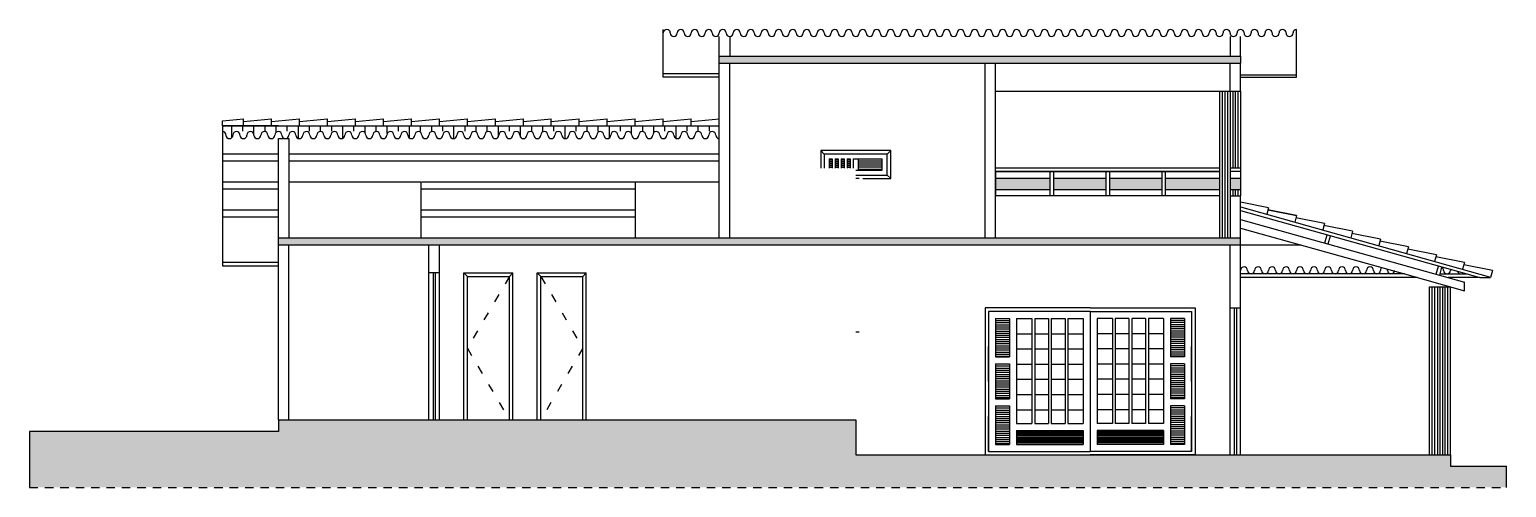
# Model space of a CAD drawing. Header units: millimetres. Extents: x -149 to 2, y 952 to 1078.
# Drawn here: x -94.81 to -73.7, y 953.12 to 959.67 of the extents above; entities that cross this region are included whole.
import ezdxf

# ---------------------------------------------------------------- set-up
doc = ezdxf.new("R2010")
doc.units = ezdxf.units.MM
doc.header["$LTSCALE"] = 0.1
doc.linetypes.add('ACAD_ISO02W100', pattern=[15, 12, -3])
doc.linetypes.add('ACAD_ISO03W100', pattern=[30, 12, -18])
doc.layers.get('0').update_dxf_attribs({"linetype": 'ACAD_ISO03W100'})
for name, color, linetype in [('elementos cortados', 6, 'Continuous'), ('grade', 8, 'Continuous'), ('pilar', 5, 'Continuous'), ('porta e janela cortada', 106, 'Continuous'), ('porta e janela vista', 3, 'Continuous'), ('projeção', 7, 'ACAD_ISO02W100')]:
    doc.layers.add(name, color=color, linetype=linetype)

msp = doc.modelspace()

# ---------------------------------------------------------------- hatches: boundary and pattern name
at = {"layer": 'elementos cortados', "ltscale": 0.1}
h = msp.add_hatch(dxfattribs=at)
h.set_pattern_fill('AR-CONC', color=256, scale=0.001, style=0)
h.set_pattern_definition([(50, (-24.46588, 29.389), (0.18218467, -0.015939086), [0.01905, -0.20955]), (355, (-24.46588, 29.389), (-0.035242826, 0.191056643), [0.01524, -0.16764]), (100.451, (-24.4507, 29.38767), (0.1469425, 0.175116688), [0.01619, -0.17809]), (46.1842, (-24.46588, 29.4398), (0.27107904, -0.04204233), [0.028575, -0.314325]), (96.6356, (-24.44329, 29.4363), (0.237404234, 0.247425556), [0.024285, -0.267135]), (351.184, (-24.46588, 29.4398), (0.23740461, 0.24742512), [0.02286, -0.25146]), (21, (-24.44048, 29.4271), (0.15161488, -0.102265519), [0.01905, -0.20955]), (326, (-24.44048, 29.4271), (0.06180203, 0.184187966), [0.01524, -0.16764]), (71.4514, (-24.42784, 29.41858), (0.21341649, 0.081922858), [0.01619, -0.17809]), (37.5, (-24.465876, 29.389), (0.0030886033, 0.084555039), [0, -0.165608, 0, -0.17018, 0, -0.168275]), (7.5, (-24.46588, 29.389), (0.0668196625, 0.100180575), [0, -0.097028, 0, -0.161798, 0, -0.064135]), (327.5, (-24.52252, 29.389), (0.135590595, -0.005728744), [0, -0.0635, 0, -0.19812, 0, -0.26289]), (317.5, (-24.54792, 29.389), (0.148129181, 0.025426491), [0, -0.08255, 0, -0.131572, 0, -0.18669])])
h.paths.add_polyline_path([(-77.502, 959.287), (-84.952, 959.287), (-84.952, 959.187), (-77.502, 959.187)])
h.paths.add_polyline_path([(-77.502, 956.687), (-91.252, 956.687), (-91.252, 956.587), (-77.502, 956.587)])
h = msp.add_hatch(dxfattribs=at)
h.set_pattern_fill('TRANS', color=256, scale=0.05, angle=90, style=0)
h.set_pattern_definition([(90, (9.68083, 6e-13), (-0.3175, 2e-17), []), (90, (9.52208, 6e-13), (-0.3175, 2e-17), [0.15875, -0.15875])])
h.paths.add_polyline_path([(-84.952, 958.291), (-92.052, 958.291), (-92.052, 958.207, -0.414214), (-92.002, 958.157, 1.000001), (-91.902, 958.157), (-91.902, 958.157, -1), (-91.802, 958.157, 1), (-91.702, 958.157, -1), (-91.602, 958.157, 1), (-91.502, 958.157, -1), (-91.402, 958.157, 1), (-91.302, 958.157, -1), (-91.202, 958.157, 1.007842), (-91.102, 958.157, -0.003905), (-91.102, 958.157, -1), (-91.002, 958.157, 1), (-90.902, 958.157, -1), (-90.802, 958.157, 1), (-90.702, 958.157, -1), (-90.602, 958.157, 1), (-90.502, 958.157, -1), (-90.402, 958.157, 1.007842), (-90.302, 958.157, -0.003905), (-90.302, 958.157, -1), (-90.202, 958.157, 1), (-90.102, 958.157, -1), (-90.002, 958.157, 1), (-89.902, 958.157, -1), (-89.802, 958.157, 1), (-89.702, 958.157, -1), (-89.602, 958.157, 1.000001), (-89.502, 958.157), (-89.502, 958.157, -1), (-89.402, 958.157, 1), (-89.302, 958.157, -1), (-89.202, 958.157, 1), (-89.102, 958.157, -1), (-89.002, 958.157, 1), (-88.902, 958.157, -1), (-88.802, 958.157, 1.007842), (-88.702, 958.157, -0.003905), (-88.702, 958.157, -1), (-88.602, 958.157, 1), (-88.502, 958.157, -1), (-88.402, 958.157, 1), (-88.302, 958.157, -1), (-88.202, 958.157, 1), (-88.102, 958.157, -1), (-88.002, 958.157, 1.007842), (-87.902, 958.157, -0.003905), (-87.902, 958.157, -1), (-87.802, 958.157, 1), (-87.702, 958.157, -1), (-87.602, 958.157, 1), (-87.502, 958.157, -1), (-87.402, 958.157, 1), (-87.302, 958.157, -1), (-87.202, 958.157, 1.007842), (-87.102, 958.157, -0.003905), (-87.102, 958.157, -1), (-87.002, 958.157, 1), (-86.902, 958.157, -1), (-86.802, 958.157, 1), (-86.702, 958.157, -1), (-86.602, 958.157, 1), (-86.502, 958.157, -1), (-86.402, 958.157, 1.007842), (-86.302, 958.157, -0.003905), (-86.302, 958.157, -1), (-86.202, 958.157, 1), (-86.102, 958.157, -1), (-86.002, 958.157, 1), (-85.902, 958.157, -1), (-85.802, 958.157, 1), (-85.702, 958.157, -1), (-85.602, 958.157, 1.007842), (-85.502, 958.157, -0.003905), (-85.502, 958.157, -1), (-85.402, 958.157, 1), (-85.302, 958.157, -1), (-85.202, 958.157, 1), (-85.102, 958.157, -1), (-85.002, 958.157, 0.414214), (-84.952, 958.107)])
at = {"layer": 'grade', "ltscale": 0.1}
h = msp.add_hatch(dxfattribs=at)
h.set_pattern_fill('CROSS', color=256, scale=0.005, style=0)
h.set_pattern_definition([(0, (-24.465876, 29.489), (0.03175, 0.03175), [0.015875, -0.047625]), (90, (-24.457938, 29.481064), (-0.03175, 0.03175), [0.015875, -0.047625])])
h.paths.add_polyline_path([(-80.227, 957.542), (-81.002, 957.542), (-81.002, 957.382), (-80.227, 957.382)])
h.paths.add_polyline_path([(-79.427, 957.542), (-80.177, 957.542), (-80.177, 957.382), (-79.427, 957.382)])
h.paths.add_polyline_path([(-78.627, 957.542), (-79.377, 957.542), (-79.377, 957.382), (-78.627, 957.382)])
h.paths.add_polyline_path([(-77.802, 957.542), (-78.577, 957.542), (-78.577, 957.382), (-77.802, 957.382)])
h.paths.add_polyline_path([(-77.502, 957.542), (-77.652, 957.542), (-77.652, 957.382), (-77.502, 957.382)])
at = {"layer": 'projeção', "ltscale": 0.1}
h = msp.add_hatch(dxfattribs=at)
h.set_pattern_fill('EARTH', color=256, scale=0.05, angle=45, style=0)
h.set_pattern_definition([(45, (-24.46588, 29.389), (3e-17, 0.44901281), [0.3175, -0.3175]), (45, (-24.55007, 29.4732), (3e-17, 0.44901281), [0.3175, -0.3175]), (45, (-24.63426, 29.55738), (3e-17, 0.44901281), [0.3175, -0.3175]), (135, (-24.63426, 29.6135), (-0.44901281, 3e-17), [0.3175, -0.3175]), (135, (-24.55007, 29.6977), (-0.44901281, 3e-17), [0.3175, -0.3175]), (135, (-24.46588, 29.7819), (-0.44901281, 3e-17), [0.3175, -0.3175])])
h.paths.add_polyline_path([(-83.002, 954.087), (-91.252, 954.087), (-91.252, 953.921), (-94.809, 953.921), (-94.809, 953.121), (-73.702, 953.121), (-73.702, 953.423), (-74.502, 953.423), (-74.502, 953.587), (-83.002, 953.587)])

# ---------------------------------------------------------------- linework, layer by layer
at = {"ltscale": 0.1}
for p, q in [((-87.952, 956.137), (-88.552, 955.112)), ((-87.502, 956.137), (-86.902, 955.112)), ((-88.552, 955.112), (-87.952, 954.087)), ((-86.902, 955.112), (-87.502, 954.087))]:
    msp.add_line(p, q, dxfattribs=at)
at = {"layer": 'elementos cortados', "ltscale": 0.1}
for p, q in [((-85.752, 959.617), (-85.752, 959.667)), ((-85.752, 959.617), (-85.752, 959.667)), ((-85.752, 958.987), (-85.752, 959.617)), ((-85.752, 959.567), (-85.752, 959.617)), ((-85.752, 959.567), (-85.752, 959.617)), ((-85.552, 959.617), (-85.552, 959.617)), ((-84.952, 959.287), (-84.952, 959.567)), ((-84.802, 959.567), (-84.802, 959.287)), ((-84.752, 959.617), (-84.752, 959.617)), ((-83.952, 959.617), (-83.952, 959.617)), ((-83.152, 959.617), (-83.152, 959.617)), ((-82.352, 959.617), (-82.352, 959.617)), ((-81.552, 959.617), (-81.552, 959.617)), ((-80.752, 959.617), (-80.752, 959.617)), ((-79.952, 959.617), (-79.952, 959.617)), ((-79.152, 959.617), (-79.152, 959.617)), ((-78.352, 959.617), (-78.352, 959.617)), ((-77.652, 959.567), (-77.652, 959.287)), ((-77.552, 959.617), (-77.552, 959.617)), ((-77.502, 959.287), (-77.502, 959.567)), ((-76.752, 959.617), (-76.752, 959.617)), ((-76.702, 958.987), (-76.702, 959.667)), ((-84.952, 959.287), (-77.502, 959.287)), ((-84.952, 959.187), (-84.952, 959.287)), ((-84.952, 956.687), (-84.952, 959.187)), ((-84.952, 959.187), (-77.502, 959.187)), ((-84.802, 956.687), (-84.802, 959.187)), ((-81.152, 956.687), (-81.152, 959.187)), ((-81.002, 956.687), (-81.002, 959.187)), ((-77.652, 958.787), (-77.652, 959.187)), ((-77.502, 959.287), (-77.502, 959.187)), ((-77.502, 958.787), (-77.502, 959.187)), ((-85.752, 958.987), (-85.752, 959.037)), ((-85.752, 959.037), (-84.952, 959.037)), ((-84.952, 958.987), (-85.752, 958.987)), ((-77.502, 959.017), (-76.702, 959.017)), ((-77.502, 958.987), (-76.702, 958.987)), ((-81.002, 958.787), (-77.502, 958.787)), ((-92.052, 958.361), (-91.752, 958.391)), ((-92.052, 958.291), (-92.052, 958.361)), ((-92.052, 958.291), (-84.952, 958.291)), ((-91.252, 958.291), (-92.052, 958.291)), ((-92.052, 958.291), (-92.052, 956.289)), ((-91.752, 958.351), (-91.352, 958.391)), ((-91.752, 958.291), (-91.752, 958.391)), ((-91.752, 958.291), (-91.752, 958.351)), ((-91.352, 958.351), (-90.952, 958.391)), ((-91.352, 958.291), (-91.352, 958.391)), ((-91.352, 958.291), (-91.352, 958.351)), ((-91.352, 958.291), (-91.352, 958.351)), ((-90.952, 958.291), (-90.952, 958.391)), ((-90.952, 958.351), (-90.552, 958.391)), ((-90.952, 958.291), (-90.952, 958.351)), ((-90.552, 958.351), (-90.152, 958.391)), ((-90.552, 958.291), (-90.552, 958.391)), ((-90.552, 958.291), (-90.552, 958.351)), ((-90.152, 958.351), (-89.752, 958.391)), ((-90.152, 958.291), (-90.152, 958.391)), ((-90.152, 958.291), (-90.152, 958.351)), ((-89.752, 958.291), (-89.752, 958.391)), ((-89.752, 958.351), (-89.352, 958.391)), ((-89.752, 958.291), (-89.752, 958.351)), ((-89.352, 958.351), (-88.952, 958.391)), ((-89.352, 958.291), (-89.352, 958.391)), ((-89.352, 958.291), (-89.352, 958.351)), ((-88.952, 958.291), (-88.952, 958.391)), ((-88.952, 958.351), (-88.552, 958.391)), ((-88.952, 958.291), (-88.952, 958.351)), ((-88.552, 958.291), (-88.552, 958.391)), ((-88.552, 958.351), (-88.152, 958.391)), ((-88.552, 958.291), (-88.552, 958.351)), ((-88.152, 958.351), (-87.752, 958.391)), ((-88.152, 958.291), (-88.152, 958.391)), ((-88.152, 958.291), (-88.152, 958.351)), ((-87.752, 958.351), (-87.352, 958.391)), ((-87.752, 958.291), (-87.752, 958.391)), ((-87.752, 958.291), (-87.752, 958.351)), ((-87.352, 958.291), (-87.352, 958.391)), ((-87.352, 958.351), (-86.952, 958.391)), ((-87.352, 958.291), (-87.352, 958.351)), ((-86.952, 958.291), (-86.952, 958.391)), ((-86.952, 958.351), (-86.552, 958.391)), ((-86.952, 958.291), (-86.952, 958.351)), ((-86.552, 958.351), (-86.152, 958.391)), ((-86.552, 958.291), (-86.552, 958.391)), ((-86.552, 958.291), (-86.552, 958.351)), ((-86.152, 958.291), (-86.152, 958.391)), ((-86.152, 958.351), (-85.752, 958.391)), ((-86.152, 958.291), (-86.152, 958.351)), ((-85.752, 958.351), (-85.352, 958.391)), ((-85.752, 958.291), (-85.752, 958.391)), ((-85.752, 958.291), (-85.752, 958.351)), ((-85.352, 958.351), (-84.952, 958.391)), ((-85.352, 958.291), (-85.352, 958.391)), ((-85.352, 958.291), (-85.352, 958.351)), ((-84.952, 958.291), (-84.952, 958.391)), ((-91.302, 958.157), (-91.302, 958.157)), ((-91.252, 956.687), (-91.252, 958.107)), ((-91.252, 958.107), (-91.102, 958.107)), ((-91.102, 958.107), (-91.102, 956.687)), ((-90.502, 958.157), (-90.502, 958.157)), ((-89.702, 958.157), (-89.702, 958.157)), ((-88.902, 958.157), (-88.902, 958.157)), ((-88.102, 958.157), (-88.102, 958.157)), ((-87.302, 958.157), (-87.302, 958.157)), ((-86.502, 958.157), (-86.502, 958.157)), ((-85.702, 958.157), (-85.702, 958.157)), ((-92.052, 957.891), (-91.252, 957.891)), ((-91.102, 957.891), (-84.952, 957.891)), ((-92.052, 957.791), (-91.252, 957.791)), ((-91.102, 957.791), (-84.952, 957.791)), ((-92.052, 957.491), (-91.252, 957.491)), ((-89.211, 957.487), (-91.102, 957.487)), ((-89.211, 956.687), (-89.211, 957.487)), ((-89.202, 957.491), (-86.152, 957.491)), ((-84.952, 957.487), (-86.152, 957.487)), ((-86.152, 957.487), (-86.152, 956.687)), ((-84.952, 956.687), (-84.952, 957.487)), ((-92.052, 957.391), (-91.252, 957.391)), ((-89.202, 957.391), (-86.152, 957.391)), ((-77.652, 957.287), (-77.652, 956.687)), ((-77.652, 957.287), (-77.502, 957.287)), ((-77.502, 953.587), (-77.502, 957.287)), ((-92.052, 957.091), (-91.252, 957.091)), ((-89.202, 957.091), (-86.152, 957.091)), ((-77.502, 957.13), (-77.502, 957.2)), ((-77.102, 957.118), (-77.502, 957.2)), ((-77.502, 957.13), (-73.928, 956.129)), ((-77.502, 957.078), (-74.269, 956.173)), ((-77.102, 957.118), (-77.128, 957.025)), ((-76.702, 957.006), (-77.11, 957.089)), ((-77.11, 957.089), (-76.702, 957.006)), ((-92.052, 956.991), (-91.252, 956.991)), ((-89.202, 956.991), (-86.152, 956.991)), ((-77.502, 956.953), (-74.302, 956.057)), ((-77.502, 956.829), (-75.159, 956.173)), ((-76.702, 957.006), (-76.728, 956.913)), ((-76.302, 956.894), (-76.71, 956.977)), ((-76.702, 957.006), (-76.702, 957.006)), ((-76.302, 956.894), (-76.328, 956.801)), ((-75.902, 956.782), (-76.31, 956.865)), ((-91.252, 956.687), (-77.502, 956.687)), ((-91.252, 956.587), (-91.252, 956.687)), ((-91.102, 956.687), (-89.202, 956.687)), ((-77.502, 956.587), (-77.502, 956.687)), ((-76.298, 956.616), (-76.266, 956.732)), ((-76.25, 956.603), (-76.217, 956.718)), ((-75.902, 956.782), (-75.928, 956.689)), ((-75.502, 956.67), (-75.91, 956.753)), ((-75.502, 956.67), (-75.528, 956.577)), ((-75.102, 956.558), (-75.51, 956.641)), ((-91.252, 954.087), (-91.252, 956.587)), ((-91.252, 956.587), (-77.502, 956.587)), ((-91.102, 954.087), (-91.102, 956.587)), ((-89.102, 954.087), (-89.102, 956.587)), ((-88.952, 954.087), (-88.952, 956.587)), ((-77.652, 953.587), (-77.652, 956.587)), ((-77.502, 953.589), (-77.502, 956.587)), ((-77.502, 956.587), (-76.637, 956.587)), ((-75.102, 956.558), (-75.128, 956.465)), ((-74.702, 956.446), (-75.11, 956.529)), ((-74.702, 956.446), (-74.728, 956.353)), ((-74.302, 956.334), (-74.71, 956.417)), ((-92.052, 956.339), (-91.252, 956.339)), ((-92.052, 956.289), (-91.252, 956.289)), ((-88.952, 956.187), (-89.102, 956.187)), ((-77.502, 956.223), (-77.502, 956.273)), ((-77.502, 956.173), (-77.502, 956.223)), ((-75.159, 956.173), (-77.502, 956.173)), ((-77.302, 956.223), (-77.302, 956.223)), ((-76.502, 956.223), (-76.502, 956.223)), ((-75.702, 956.223), (-75.702, 956.223)), ((-75.159, 956.173), (-74.302, 955.933)), ((-74.902, 956.223), (-74.902, 956.223)), ((-74.704, 956.17), (-74.672, 956.285)), ((-74.656, 956.156), (-74.624, 956.272)), ((-74.652, 956.173), (-74.269, 956.173)), ((-74.302, 956.334), (-74.328, 956.241)), ((-73.902, 956.222), (-74.31, 956.305)), ((-74.269, 956.173), (-74.083, 956.123)), ((-73.902, 956.222), (-73.929, 956.123)), ((-74.98, 956.123), (-77.502, 956.123)), ((-74.083, 956.123), (-74.535, 956.123)), ((-74.302, 955.933), (-74.302, 956.057)), ((-74.083, 956.123), (-73.929, 956.123)), ((-77.652, 955.687), (-77.502, 955.687)), ((-82.952, 955.339), (-83.002, 955.339)), ((-91.252, 954.087), (-83.002, 954.087)), ((-91.252, 954.087), (-91.252, 953.921)), ((-83.002, 954.087), (-83.002, 953.587)), ((-91.252, 953.921), (-94.809, 953.921)), ((-94.809, 953.921), (-94.809, 953.121)), ((-83.002, 953.587), (-74.502, 953.587)), ((-74.502, 953.587), (-74.502, 953.423)), ((-74.502, 953.423), (-73.702, 953.423)), ((-73.702, 953.121), (-73.702, 953.423))]:
    msp.add_line(p, q, dxfattribs=at)
for centre, start, end in [((-85.702, 959.617), 0, 180), ((-85.602, 959.617), 180, 0), ((-85.502, 959.617), 0, 180), ((-85.402, 959.617), 180, 0), ((-85.302, 959.617), 0, 180), ((-85.202, 959.617), 180, 0), ((-85.102, 959.617), 0, 180), ((-85.002, 959.617), 180, 0), ((-84.902, 959.617), 0, 180), ((-84.802, 959.617), 180, 0), ((-84.702, 959.617), 0, 180), ((-84.602, 959.617), 180, 0), ((-84.502, 959.617), 0, 180), ((-84.402, 959.617), 180, 0), ((-84.302, 959.617), 0, 180), ((-84.202, 959.617), 180, 0), ((-84.102, 959.617), 0, 180), ((-84.002, 959.617), 180, 0), ((-83.902, 959.617), 0, 180), ((-83.802, 959.617), 180, 0), ((-83.702, 959.617), 0, 180), ((-83.602, 959.617), 180, 0), ((-83.502, 959.617), 0, 180), ((-83.402, 959.617), 180, 0), ((-83.302, 959.617), 0, 180), ((-83.202, 959.617), 180, 0), ((-83.102, 959.617), 0, 180), ((-83.002, 959.617), 180, 0), ((-82.902, 959.617), 0, 180), ((-82.802, 959.617), 180, 0), ((-82.702, 959.617), 0, 180), ((-82.602, 959.617), 180, 0), ((-82.502, 959.617), 0, 180), ((-82.402, 959.617), 180, 0), ((-82.302, 959.617), 0, 180), ((-82.202, 959.617), 180, 0), ((-82.102, 959.617), 0, 180), ((-82.002, 959.617), 180, 0), ((-81.902, 959.617), 0, 180), ((-81.802, 959.617), 180, 0), ((-81.702, 959.617), 0, 180), ((-81.602, 959.617), 180, 0), ((-81.502, 959.617), 0, 180), ((-81.402, 959.617), 180, 0), ((-81.302, 959.617), 0, 180), ((-81.202, 959.617), 180, 0), ((-81.102, 959.617), 0, 180), ((-81.002, 959.617), 180, 0), ((-80.902, 959.617), 0, 180), ((-80.802, 959.617), 180, 0), ((-80.702, 959.617), 0, 180), ((-80.602, 959.617), 180, 0), ((-80.502, 959.617), 0, 180), ((-80.402, 959.617), 180, 0), ((-80.302, 959.617), 0, 180), ((-80.202, 959.617), 180, 0), ((-80.102, 959.617), 0, 180), ((-80.002, 959.617), 180, 0), ((-79.902, 959.617), 0, 180), ((-79.802, 959.617), 180, 0), ((-79.702, 959.617), 0, 180), ((-79.602, 959.617), 180, 0), ((-79.502, 959.617), 0, 180), ((-79.402, 959.617), 180, 0), ((-79.302, 959.617), 0, 180), ((-79.202, 959.617), 180, 0), ((-79.102, 959.617), 0, 180), ((-79.002, 959.617), 180, 0), ((-78.902, 959.617), 0, 180), ((-78.802, 959.617), 180, 0), ((-78.702, 959.617), 0, 180), ((-78.602, 959.617), 180, 0), ((-78.502, 959.617), 0, 180), ((-78.402, 959.617), 180, 0), ((-78.302, 959.617), 0, 180), ((-78.202, 959.617), 180, 0), ((-78.102, 959.617), 0, 180), ((-78.002, 959.617), 180, 0), ((-77.902, 959.617), 0, 180), ((-77.802, 959.617), 180, 0), ((-77.702, 959.617), 0, 180), ((-77.602, 959.617), 180, 0), ((-77.502, 959.617), 0, 180), ((-77.402, 959.617), 180, 0), ((-77.302, 959.617), 0, 180), ((-77.202, 959.617), 180, 0), ((-77.102, 959.617), 0, 180), ((-77.002, 959.617), 180, 0), ((-76.902, 959.617), 0, 180), ((-76.802, 959.617), 180, 0), ((-76.702, 959.617), 90, 180), ((-92.052, 958.157), 0, 90), ((-91.952, 958.157), 180, 0), ((-91.852, 958.157), 0, 180), ((-91.752, 958.157), 180, 0), ((-91.652, 958.157), 0, 180), ((-91.552, 958.157), 180, 0), ((-91.452, 958.157), 0, 180), ((-91.352, 958.157), 180, 0), ((-91.252, 958.157), 0, 180), ((-91.152, 958.157), 180, 0), ((-91.052, 958.157), 0, 180), ((-90.952, 958.157), 180, 0), ((-90.852, 958.157), 0, 180), ((-90.752, 958.157), 180, 0), ((-90.652, 958.157), 0, 180), ((-90.552, 958.157), 180, 0), ((-90.452, 958.157), 0, 180), ((-90.352, 958.157), 180, 0), ((-90.252, 958.157), 0, 180), ((-90.152, 958.157), 180, 0), ((-90.052, 958.157), 0, 180), ((-89.952, 958.157), 180, 0), ((-89.952, 958.157), 180, 0), ((-89.852, 958.157), 0, 180), ((-89.752, 958.157), 180, 0), ((-89.652, 958.157), 0, 180), ((-89.552, 958.157), 180, 0), ((-89.452, 958.157), 0, 180), ((-89.352, 958.157), 180, 0), ((-89.252, 958.157), 0, 180), ((-89.152, 958.157), 180, 0), ((-89.052, 958.157), 0, 180), ((-88.952, 958.157), 180, 0), ((-88.852, 958.157), 0, 180), ((-88.752, 958.157), 180, 0), ((-88.652, 958.157), 0, 180), ((-88.552, 958.157), 180, 0), ((-88.452, 958.157), 0, 180), ((-88.352, 958.157), 180, 0), ((-88.252, 958.157), 0, 180), ((-88.152, 958.157), 180, 0), ((-88.052, 958.157), 0, 180), ((-87.952, 958.157), 180, 0), ((-87.852, 958.157), 0, 180), ((-87.752, 958.157), 180, 0), ((-87.652, 958.157), 0, 180), ((-87.552, 958.157), 180, 0), ((-87.452, 958.157), 0, 180), ((-87.352, 958.157), 180, 0), ((-87.252, 958.157), 0, 180), ((-87.152, 958.157), 180, 0), ((-87.052, 958.157), 0, 180), ((-86.952, 958.157), 180, 0), ((-86.852, 958.157), 0, 180), ((-86.752, 958.157), 180, 0), ((-86.652, 958.157), 0, 180), ((-86.552, 958.157), 180, 0), ((-86.452, 958.157), 0, 180), ((-86.352, 958.157), 180, 0), ((-86.252, 958.157), 0, 180), ((-86.152, 958.157), 180, 0), ((-86.052, 958.157), 0, 180), ((-85.952, 958.157), 180, 0), ((-85.852, 958.157), 0, 180), ((-85.752, 958.157), 180, 0), ((-85.652, 958.157), 0, 180), ((-85.552, 958.157), 180, 0), ((-85.452, 958.157), 0, 180), ((-85.352, 958.157), 180, 0), ((-85.252, 958.157), 0, 180), ((-85.152, 958.157), 180, 0), ((-85.052, 958.157), 0, 180), ((-84.952, 958.157), 180, 270), ((-77.452, 956.223), 0, 180), ((-77.352, 956.223), 180, 0), ((-77.252, 956.223), 0, 180), ((-77.152, 956.223), 180, 0), ((-77.052, 956.223), 0, 180), ((-76.952, 956.223), 180, 0), ((-76.852, 956.223), 0, 180), ((-76.752, 956.223), 180, 0), ((-76.652, 956.223), 0, 180), ((-76.552, 956.223), 180, 0), ((-76.452, 956.223), 0, 180), ((-76.352, 956.223), 180, 0), ((-76.252, 956.223), 0, 180), ((-76.152, 956.223), 180, 0), ((-76.052, 956.223), 0, 180), ((-75.952, 956.223), 180, 0), ((-75.852, 956.223), 0, 180), ((-75.752, 956.223), 180, 0), ((-75.652, 956.223), 0, 180), ((-75.552, 956.223), 180, 0), ((-75.452, 956.223), 126.3115, 180), ((-75.452, 956.223), 0, 22.404), ((-75.352, 956.223), 180, 0), ((-74.652, 956.223), 0, 58.7155), ((-74.552, 956.223), 180, 0), ((-74.452, 956.223), 162.9998, 180), ((-74.352, 956.223), 195.3927, 313.3228)]:
    msp.add_arc(centre, 0.05, start, end, dxfattribs=at)
at = {"layer": 'grade', "ltscale": 0.1}
for p, q in [((-77.802, 957.687), (-81.002, 957.687)), ((-77.502, 957.687), (-77.652, 957.687)), ((-77.802, 957.637), (-81.002, 957.637)), ((-81.002, 957.637), (-79.402, 957.637)), ((-81.002, 957.637), (-80.202, 957.637)), ((-81.002, 957.637), (-81.002, 957.287)), ((-81.002, 957.542), (-80.227, 957.542)), ((-81.002, 957.287), (-81.002, 957.462)), ((-80.227, 957.637), (-80.227, 957.287)), ((-80.177, 957.637), (-80.177, 957.287)), ((-80.177, 957.542), (-79.427, 957.542)), ((-79.427, 957.637), (-79.427, 957.287)), ((-79.402, 957.637), (-77.802, 957.637)), ((-79.377, 957.637), (-79.377, 957.287)), ((-79.377, 957.542), (-78.627, 957.542)), ((-78.627, 957.637), (-78.627, 957.287)), ((-77.802, 957.637), (-78.602, 957.637)), ((-78.577, 957.637), (-78.577, 957.287)), ((-78.577, 957.542), (-77.802, 957.542)), ((-77.502, 957.637), (-77.652, 957.637)), ((-77.652, 957.542), (-77.502, 957.542)), ((-81.002, 957.382), (-80.227, 957.382)), ((-77.802, 957.287), (-81.002, 957.287)), ((-80.177, 957.382), (-79.427, 957.382)), ((-79.377, 957.382), (-78.627, 957.382)), ((-78.577, 957.382), (-77.802, 957.382)), ((-77.652, 957.382), (-77.502, 957.382)), ((-77.614, 957.382), (-77.614, 957.287)), ((-77.614, 957.382), (-77.614, 957.287)), ((-77.577, 957.382), (-77.577, 957.287)), ((-77.539, 957.382), (-77.539, 957.287))]:
    msp.add_line(p, q, dxfattribs=at)
at = {"layer": 'pilar', "ltscale": 0.1}
for p, q in [((-77.802, 958.787), (-77.802, 956.687)), ((-77.764, 958.787), (-77.764, 956.687)), ((-77.727, 958.787), (-77.727, 956.687)), ((-77.689, 958.787), (-77.689, 956.687)), ((-77.652, 958.787), (-77.652, 957.287)), ((-77.614, 958.787), (-77.614, 957.687)), ((-77.577, 958.787), (-77.577, 957.687)), ((-77.539, 958.787), (-77.539, 957.687)), ((-77.502, 958.787), (-77.502, 957.287)), ((-74.802, 953.587), (-74.802, 955.989)), ((-74.802, 955.989), (-74.502, 955.989)), ((-74.764, 953.587), (-74.764, 955.989)), ((-74.727, 953.587), (-74.727, 955.989)), ((-74.689, 955.989), (-74.689, 953.587)), ((-74.652, 955.989), (-74.652, 953.587)), ((-74.614, 955.989), (-74.614, 953.587)), ((-74.577, 953.587), (-74.577, 955.989)), ((-74.539, 953.587), (-74.539, 955.989)), ((-74.502, 953.587), (-74.502, 955.989))]:
    msp.add_line(p, q, dxfattribs=at)
at = {"layer": 'porta e janela cortada', "ltscale": 0.1}
for p, q in [((-89.042, 956.187), (-89.042, 954.087)), ((-89.012, 956.187), (-89.012, 954.087)), ((-77.592, 955.687), (-77.592, 953.587)), ((-77.562, 955.687), (-77.562, 953.587))]:
    msp.add_line(p, q, dxfattribs=at)
at = {"layer": 'porta e janela vista', "ltscale": 0.1}
for p, q in [((-82.502, 957.937), (-83.502, 957.937)), ((-83.502, 957.937), (-83.502, 957.687)), ((-83.452, 957.887), (-83.502, 957.937)), ((-82.552, 957.887), (-83.452, 957.887)), ((-83.452, 957.887), (-83.452, 957.687)), ((-82.552, 957.887), (-82.502, 957.937)), ((-82.552, 957.587), (-82.552, 957.887)), ((-82.502, 957.537), (-82.502, 957.937)), ((-83.382, 957.817), (-83.382, 957.687)), ((-83.382, 957.817), (-83.339, 957.817)), ((-83.382, 957.812), (-83.339, 957.812)), ((-83.339, 957.787), (-83.382, 957.787)), ((-83.339, 957.782), (-83.382, 957.782)), ((-83.339, 957.757), (-83.382, 957.757)), ((-83.339, 957.752), (-83.382, 957.752)), ((-83.339, 957.727), (-83.382, 957.727)), ((-83.339, 957.722), (-83.382, 957.722)), ((-83.339, 957.697), (-83.382, 957.697)), ((-83.339, 957.692), (-83.382, 957.692)), ((-83.339, 957.817), (-83.339, 957.687)), ((-83.295, 957.817), (-83.295, 957.687)), ((-83.295, 957.817), (-83.252, 957.817)), ((-83.295, 957.812), (-83.252, 957.812)), ((-83.252, 957.787), (-83.295, 957.787)), ((-83.252, 957.782), (-83.295, 957.782)), ((-83.252, 957.757), (-83.295, 957.757)), ((-83.252, 957.752), (-83.295, 957.752)), ((-83.252, 957.727), (-83.295, 957.727)), ((-83.252, 957.722), (-83.295, 957.722)), ((-83.252, 957.697), (-83.295, 957.697)), ((-83.252, 957.692), (-83.295, 957.692)), ((-83.252, 957.817), (-83.252, 957.687)), ((-83.209, 957.817), (-83.209, 957.687)), ((-83.209, 957.817), (-83.166, 957.817)), ((-83.209, 957.812), (-83.166, 957.812)), ((-83.166, 957.787), (-83.209, 957.787)), ((-83.166, 957.782), (-83.209, 957.782)), ((-83.166, 957.757), (-83.209, 957.757)), ((-83.166, 957.752), (-83.209, 957.752)), ((-83.166, 957.727), (-83.209, 957.727)), ((-83.166, 957.722), (-83.209, 957.722)), ((-83.166, 957.697), (-83.209, 957.697)), ((-83.166, 957.692), (-83.209, 957.692)), ((-83.166, 957.817), (-83.166, 957.687)), ((-83.123, 957.817), (-83.123, 957.687)), ((-83.123, 957.817), (-83.08, 957.817)), ((-83.123, 957.812), (-83.08, 957.812)), ((-83.08, 957.787), (-83.123, 957.787)), ((-83.08, 957.782), (-83.123, 957.782)), ((-83.08, 957.757), (-83.123, 957.757)), ((-83.08, 957.752), (-83.123, 957.752)), ((-83.08, 957.727), (-83.123, 957.727)), ((-83.08, 957.722), (-83.123, 957.722)), ((-83.08, 957.697), (-83.123, 957.697)), ((-83.08, 957.692), (-83.123, 957.692)), ((-83.08, 957.817), (-83.08, 957.687)), ((-83.037, 957.817), (-83.037, 957.687)), ((-83.037, 957.817), (-82.622, 957.817)), ((-83.002, 957.657), (-82.622, 957.657)), ((-82.967, 957.817), (-82.967, 957.657)), ((-82.622, 957.787), (-82.967, 957.787)), ((-82.622, 957.757), (-82.967, 957.757)), ((-82.622, 957.727), (-82.967, 957.727)), ((-82.622, 957.697), (-82.967, 957.697)), ((-82.622, 957.667), (-82.967, 957.667)), ((-82.622, 957.657), (-82.622, 957.817)), ((-83.002, 957.587), (-82.552, 957.587)), ((-82.952, 957.537), (-83.002, 957.537)), ((-82.902, 957.537), (-82.502, 957.537)), ((-82.552, 957.587), (-82.502, 957.537)), ((-88.602, 954.087), (-88.602, 956.187)), ((-88.602, 956.187), (-87.902, 956.187)), ((-88.602, 956.187), (-88.552, 956.137)), ((-87.952, 956.137), (-87.902, 956.187)), ((-87.902, 954.087), (-87.902, 956.187)), ((-87.552, 954.087), (-87.552, 956.187)), ((-87.552, 956.187), (-86.852, 956.187)), ((-87.502, 956.137), (-87.552, 956.187)), ((-86.902, 956.137), (-86.852, 956.187)), ((-86.852, 954.087), (-86.852, 956.187)), ((-88.552, 956.137), (-87.952, 956.137)), ((-88.552, 954.087), (-88.552, 956.137)), ((-87.952, 954.087), (-87.952, 956.137)), ((-87.502, 954.087), (-87.502, 956.137)), ((-87.502, 956.137), (-86.902, 956.137)), ((-86.902, 954.087), (-86.902, 956.137)), ((-81.152, 955.687), (-81.152, 953.587)), ((-79.652, 955.687), (-81.152, 955.687)), ((-81.102, 955.637), (-81.102, 954.637)), ((-81.102, 955.637), (-81.102, 953.637)), ((-79.652, 955.637), (-81.102, 955.637)), ((-81.002, 955.537), (-80.802, 955.537)), ((-81.002, 955.537), (-81.002, 954.987)), ((-80.802, 955.537), (-80.802, 954.987)), ((-80.702, 955.537), (-80.484, 955.537)), ((-80.702, 955.537), (-80.702, 954.037)), ((-80.484, 955.537), (-80.484, 954.037)), ((-80.444, 955.537), (-80.247, 955.537)), ((-80.444, 955.537), (-80.444, 954.037)), ((-80.247, 955.537), (-80.247, 954.037)), ((-80.207, 955.537), (-80.009, 955.537)), ((-80.207, 955.537), (-80.207, 954.037)), ((-80.009, 955.537), (-80.009, 954.037)), ((-79.969, 955.537), (-79.752, 955.537)), ((-79.969, 955.537), (-79.969, 954.037)), ((-79.752, 955.537), (-79.752, 954.037)), ((-79.652, 955.687), (-78.152, 955.687)), ((-79.652, 955.637), (-79.652, 953.637)), ((-79.652, 955.637), (-78.202, 955.637)), ((-79.652, 955.637), (-79.652, 953.637)), ((-79.552, 955.537), (-79.552, 954.037)), ((-79.334, 955.537), (-79.552, 955.537)), ((-79.334, 955.537), (-79.334, 954.037)), ((-79.294, 955.537), (-79.294, 954.037)), ((-79.097, 955.537), (-79.294, 955.537)), ((-79.097, 955.537), (-79.097, 954.037)), ((-79.057, 955.537), (-79.057, 954.037)), ((-78.859, 955.537), (-79.057, 955.537)), ((-78.859, 955.537), (-78.859, 954.037)), ((-78.819, 955.537), (-78.819, 954.037)), ((-78.602, 955.537), (-78.819, 955.537)), ((-78.602, 955.537), (-78.602, 954.037)), ((-78.302, 955.537), (-78.502, 955.537)), ((-78.502, 955.537), (-78.502, 954.987)), ((-78.302, 955.537), (-78.302, 954.987)), ((-78.202, 955.637), (-78.202, 953.637)), ((-78.202, 955.637), (-78.202, 954.637)), ((-78.152, 955.687), (-78.152, 953.587)), ((-81.002, 955.507), (-80.802, 955.507)), ((-81.002, 955.477), (-80.802, 955.477)), ((-81.002, 955.447), (-80.802, 955.447)), ((-81.002, 955.417), (-80.802, 955.417)), ((-81.002, 955.387), (-80.802, 955.387)), ((-81.002, 955.357), (-80.802, 955.357)), ((-81.002, 955.327), (-80.802, 955.327)), ((-78.302, 955.507), (-78.502, 955.507)), ((-78.302, 955.477), (-78.502, 955.477)), ((-78.302, 955.447), (-78.502, 955.447)), ((-78.302, 955.417), (-78.502, 955.417)), ((-78.302, 955.387), (-78.502, 955.387)), ((-78.302, 955.357), (-78.502, 955.357)), ((-78.302, 955.327), (-78.502, 955.327)), ((-81.102, 954.637), (-81.102, 955.137)), ((-81.002, 955.297), (-80.802, 955.297)), ((-81.002, 955.267), (-80.802, 955.267)), ((-81.002, 955.237), (-80.802, 955.237)), ((-81.002, 955.207), (-80.802, 955.207)), ((-81.002, 955.177), (-80.802, 955.177)), ((-81.002, 955.147), (-80.802, 955.147)), ((-81.002, 955.117), (-80.802, 955.117)), ((-80.702, 955.319), (-80.484, 955.319)), ((-80.444, 955.319), (-80.247, 955.319)), ((-80.207, 955.319), (-80.009, 955.319)), ((-79.969, 955.319), (-79.752, 955.319)), ((-79.334, 955.319), (-79.552, 955.319)), ((-79.097, 955.319), (-79.294, 955.319)), ((-78.859, 955.319), (-79.057, 955.319)), ((-78.602, 955.319), (-78.819, 955.319)), ((-78.302, 955.297), (-78.502, 955.297)), ((-78.302, 955.267), (-78.502, 955.267)), ((-78.302, 955.237), (-78.502, 955.237)), ((-78.302, 955.207), (-78.502, 955.207)), ((-78.302, 955.177), (-78.502, 955.177)), ((-78.302, 955.147), (-78.502, 955.147)), ((-78.302, 955.117), (-78.502, 955.117)), ((-78.202, 954.637), (-78.202, 955.137)), ((-81.002, 955.087), (-80.802, 955.087)), ((-81.002, 955.057), (-80.802, 955.057)), ((-81.002, 955.027), (-80.802, 955.027)), ((-81.002, 954.997), (-80.802, 954.997)), ((-81.002, 954.987), (-80.802, 954.987)), ((-80.702, 955.102), (-80.484, 955.102)), ((-80.444, 955.102), (-80.247, 955.102)), ((-80.207, 955.102), (-80.009, 955.102)), ((-79.969, 955.102), (-79.752, 955.102)), ((-79.334, 955.102), (-79.552, 955.102)), ((-79.097, 955.102), (-79.294, 955.102)), ((-78.859, 955.102), (-79.057, 955.102)), ((-78.602, 955.102), (-78.819, 955.102)), ((-78.302, 955.087), (-78.502, 955.087)), ((-78.302, 955.057), (-78.502, 955.057)), ((-78.302, 955.027), (-78.502, 955.027)), ((-78.302, 954.997), (-78.502, 954.997)), ((-78.302, 954.987), (-78.502, 954.987)), ((-81.102, 954.637), (-81.102, 954.887)), ((-81.002, 954.887), (-80.802, 954.887)), ((-81.002, 954.887), (-81.002, 954.387)), ((-81.002, 954.857), (-80.802, 954.857)), ((-81.002, 954.827), (-80.802, 954.827)), ((-81.002, 954.797), (-80.802, 954.797)), ((-81.002, 954.767), (-80.802, 954.767)), ((-81.002, 954.737), (-80.802, 954.737)), ((-81.002, 954.707), (-80.802, 954.707)), ((-80.802, 954.887), (-80.802, 954.387)), ((-80.702, 954.884), (-80.484, 954.884)), ((-80.444, 954.884), (-80.247, 954.884)), ((-80.207, 954.884), (-80.009, 954.884)), ((-79.969, 954.884), (-79.752, 954.884)), ((-79.334, 954.884), (-79.552, 954.884)), ((-79.097, 954.884), (-79.294, 954.884)), ((-78.859, 954.884), (-79.057, 954.884)), ((-78.602, 954.884), (-78.819, 954.884)), ((-78.502, 954.887), (-78.502, 954.387)), ((-78.302, 954.887), (-78.502, 954.887)), ((-78.302, 954.857), (-78.502, 954.857)), ((-78.302, 954.827), (-78.502, 954.827)), ((-78.302, 954.797), (-78.502, 954.797)), ((-78.302, 954.767), (-78.502, 954.767)), ((-78.302, 954.737), (-78.502, 954.737)), ((-78.302, 954.707), (-78.502, 954.707)), ((-78.302, 954.887), (-78.302, 954.387)), ((-78.202, 954.637), (-78.202, 954.887)), ((-81.102, 954.637), (-81.102, 953.637)), ((-81.002, 954.677), (-80.802, 954.677)), ((-81.002, 954.647), (-80.802, 954.647)), ((-81.002, 954.617), (-80.802, 954.617)), ((-81.002, 954.587), (-80.802, 954.587)), ((-81.002, 954.557), (-80.802, 954.557)), ((-81.002, 954.527), (-80.802, 954.527)), ((-81.002, 954.527), (-80.802, 954.527)), ((-81.002, 954.497), (-80.802, 954.497)), ((-80.702, 954.667), (-80.484, 954.667)), ((-80.444, 954.667), (-80.247, 954.667)), ((-80.207, 954.667), (-80.009, 954.667)), ((-79.969, 954.667), (-79.752, 954.667)), ((-79.334, 954.667), (-79.552, 954.667)), ((-79.097, 954.667), (-79.294, 954.667)), ((-78.859, 954.667), (-79.057, 954.667)), ((-78.602, 954.667), (-78.819, 954.667)), ((-78.302, 954.677), (-78.502, 954.677)), ((-78.302, 954.647), (-78.502, 954.647)), ((-78.302, 954.617), (-78.502, 954.617)), ((-78.302, 954.587), (-78.502, 954.587)), ((-78.302, 954.557), (-78.502, 954.557)), ((-78.302, 954.527), (-78.502, 954.527)), ((-78.302, 954.527), (-78.502, 954.527)), ((-78.302, 954.497), (-78.502, 954.497)), ((-78.202, 954.637), (-78.202, 953.637)), ((-81.002, 954.467), (-80.802, 954.467)), ((-81.002, 954.437), (-80.802, 954.437)), ((-81.002, 954.407), (-80.802, 954.407)), ((-81.002, 954.387), (-80.802, 954.387)), ((-81.002, 954.287), (-80.802, 954.287)), ((-81.002, 954.287), (-81.002, 953.737)), ((-80.802, 954.287), (-80.802, 953.737)), ((-80.702, 954.449), (-80.484, 954.449)), ((-80.444, 954.449), (-80.247, 954.449)), ((-80.207, 954.449), (-80.009, 954.449)), ((-79.969, 954.449), (-79.752, 954.449)), ((-79.334, 954.449), (-79.552, 954.449)), ((-79.097, 954.449), (-79.294, 954.449)), ((-78.859, 954.449), (-79.057, 954.449)), ((-78.602, 954.449), (-78.819, 954.449)), ((-78.302, 954.467), (-78.502, 954.467)), ((-78.302, 954.437), (-78.502, 954.437)), ((-78.302, 954.407), (-78.502, 954.407)), ((-78.302, 954.387), (-78.502, 954.387)), ((-78.502, 954.287), (-78.502, 953.737)), ((-78.302, 954.287), (-78.502, 954.287)), ((-78.302, 954.287), (-78.302, 953.737)), ((-81.102, 953.637), (-81.102, 954.137)), ((-81.002, 954.257), (-80.802, 954.257)), ((-81.002, 954.227), (-80.802, 954.227)), ((-81.002, 954.197), (-80.802, 954.197)), ((-81.002, 954.167), (-80.802, 954.167)), ((-81.002, 954.137), (-80.802, 954.137)), ((-81.002, 954.107), (-80.802, 954.107)), ((-81.002, 954.077), (-80.802, 954.077)), ((-80.702, 954.232), (-80.484, 954.232)), ((-80.444, 954.232), (-80.247, 954.232)), ((-80.207, 954.232), (-80.009, 954.232)), ((-79.969, 954.232), (-79.752, 954.232)), ((-79.334, 954.232), (-79.552, 954.232)), ((-79.097, 954.232), (-79.294, 954.232)), ((-78.859, 954.232), (-79.057, 954.232)), ((-78.602, 954.232), (-78.819, 954.232)), ((-78.302, 954.257), (-78.502, 954.257)), ((-78.302, 954.227), (-78.502, 954.227)), ((-78.302, 954.197), (-78.502, 954.197)), ((-78.302, 954.167), (-78.502, 954.167)), ((-78.302, 954.137), (-78.502, 954.137)), ((-78.302, 954.107), (-78.502, 954.107)), ((-78.302, 954.077), (-78.502, 954.077)), ((-78.202, 953.637), (-78.202, 954.137)), ((-81.102, 953.637), (-81.102, 953.887)), ((-81.002, 954.047), (-80.802, 954.047)), ((-81.002, 954.017), (-80.802, 954.017)), ((-81.002, 953.987), (-80.802, 953.987)), ((-81.002, 953.957), (-80.802, 953.957)), ((-81.002, 953.927), (-80.802, 953.927)), ((-81.002, 953.897), (-80.802, 953.897)), ((-81.002, 953.867), (-80.802, 953.867)), ((-80.702, 954.037), (-80.484, 954.037)), ((-80.702, 953.937), (-79.752, 953.937)), ((-80.702, 953.937), (-80.702, 953.737)), ((-80.702, 953.917), (-79.752, 953.917)), ((-80.702, 953.897), (-79.752, 953.897)), ((-80.702, 953.877), (-79.752, 953.877)), ((-80.702, 953.857), (-79.752, 953.857)), ((-80.444, 954.037), (-80.247, 954.037)), ((-80.207, 954.037), (-80.009, 954.037)), ((-79.969, 954.037), (-79.752, 954.037)), ((-79.752, 953.937), (-79.752, 953.737)), ((-79.752, 953.937), (-79.752, 953.737)), ((-79.334, 954.037), (-79.552, 954.037)), ((-79.552, 953.937), (-79.552, 953.737)), ((-79.552, 953.937), (-79.552, 953.737)), ((-78.602, 953.937), (-79.552, 953.937)), ((-78.602, 953.917), (-79.552, 953.917)), ((-78.602, 953.897), (-79.552, 953.897)), ((-78.602, 953.877), (-79.552, 953.877)), ((-78.602, 953.857), (-79.552, 953.857)), ((-79.097, 954.037), (-79.294, 954.037)), ((-78.859, 954.037), (-79.057, 954.037)), ((-78.602, 954.037), (-78.819, 954.037)), ((-78.602, 953.937), (-78.602, 953.737)), ((-78.302, 954.047), (-78.502, 954.047)), ((-78.302, 954.017), (-78.502, 954.017)), ((-78.302, 953.987), (-78.502, 953.987)), ((-78.302, 953.957), (-78.502, 953.957)), ((-78.302, 953.927), (-78.502, 953.927)), ((-78.302, 953.897), (-78.502, 953.897)), ((-78.302, 953.867), (-78.502, 953.867)), ((-78.202, 953.637), (-78.202, 953.887)), ((-81.102, 953.637), (-79.652, 953.637)), ((-81.002, 953.837), (-80.802, 953.837)), ((-81.002, 953.807), (-80.802, 953.807)), ((-81.002, 953.807), (-80.802, 953.807)), ((-81.002, 953.777), (-80.802, 953.777)), ((-81.002, 953.747), (-80.802, 953.747)), ((-81.002, 953.737), (-80.802, 953.737)), ((-80.702, 953.837), (-79.752, 953.837)), ((-80.702, 953.817), (-79.752, 953.817)), ((-80.702, 953.797), (-79.752, 953.797)), ((-80.702, 953.777), (-79.752, 953.777)), ((-80.702, 953.757), (-79.752, 953.757)), ((-80.702, 953.737), (-79.752, 953.737)), ((-78.202, 953.637), (-79.652, 953.637)), ((-78.602, 953.837), (-79.552, 953.837)), ((-78.602, 953.817), (-79.552, 953.817)), ((-78.602, 953.797), (-79.552, 953.797)), ((-78.602, 953.777), (-79.552, 953.777)), ((-78.602, 953.757), (-79.552, 953.757)), ((-78.602, 953.737), (-79.552, 953.737)), ((-78.302, 953.837), (-78.502, 953.837)), ((-78.302, 953.807), (-78.502, 953.807)), ((-78.302, 953.807), (-78.502, 953.807)), ((-78.302, 953.777), (-78.502, 953.777)), ((-78.302, 953.747), (-78.502, 953.747)), ((-78.302, 953.737), (-78.502, 953.737)), ((-81.152, 953.587), (-79.652, 953.587)), ((-78.152, 953.587), (-79.652, 953.587))]:
    msp.add_line(p, q, dxfattribs=at)
at = {"layer": 'projeção', "ltscale": 0.1}
msp.add_line((-94.809, 953.121), (-73.702, 953.121), dxfattribs=at)

doc.saveas('drawing.dxf')
